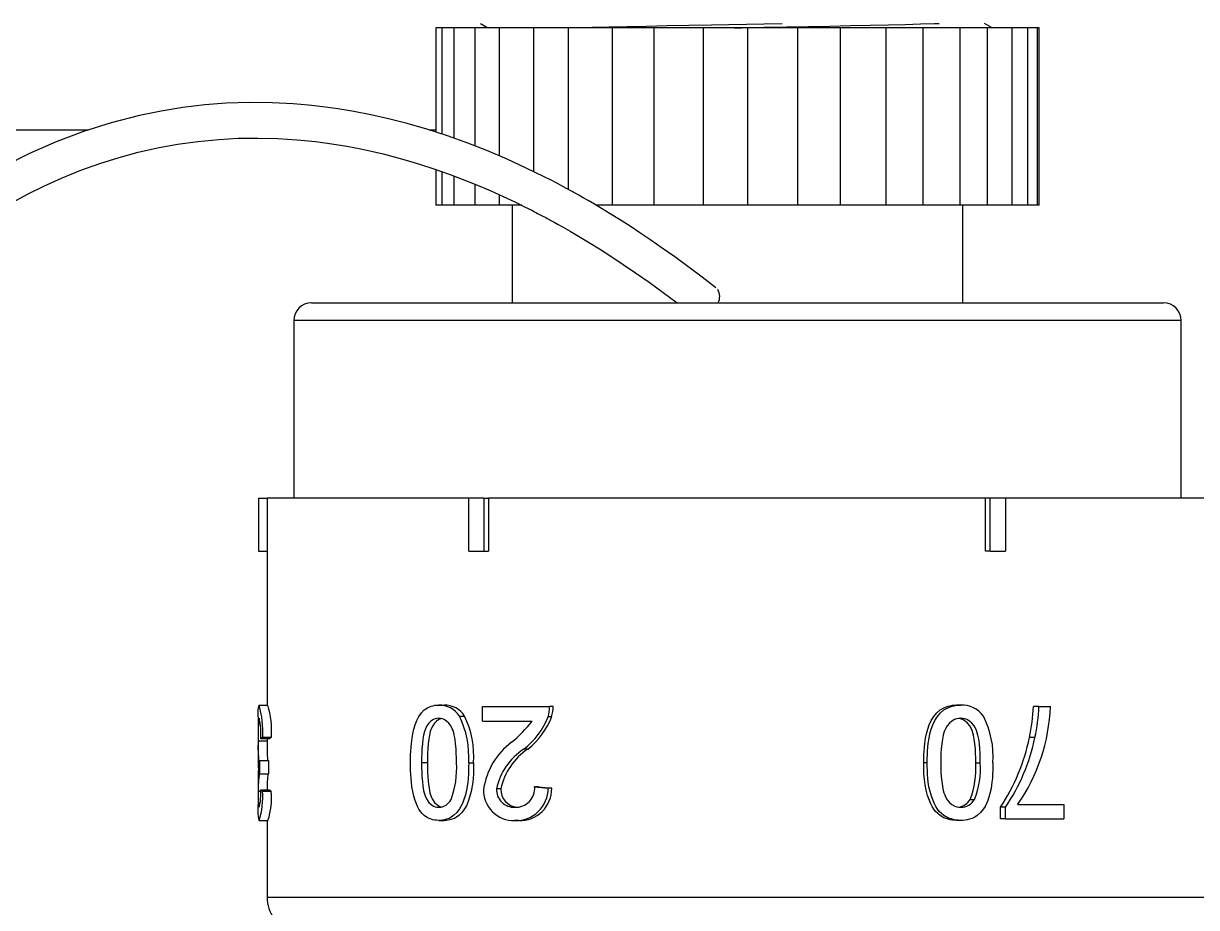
# Model space of a CAD drawing. Header units: millimetres. Extents: x 75 to 2075, y 25 to 1460.
# Drawn here: x 488.7 to 583.2, y 1035.1 to 1106.3 of the extents above; entities that cross this region are included whole.
import ezdxf

# ---------------------------------------------------------------- set-up
doc = ezdxf.new("R2010")
doc.units = ezdxf.units.MM
doc.header["$LTSCALE"] = 5

msp = doc.modelspace()

# ---------------------------------------------------------------- linework, layer by layer
at = {"color": 7, "linetype": 'Continuous', "lineweight": 25}
for p, q in [((521.918, 1105.939), (521.918, 1097.551)), ((521.931, 1105.939), (521.931, 1097.547)), ((522.355, 1105.939), (521.931, 1105.939)), ((522.402, 1105.939), (522.402, 1097.394)), ((523.367, 1105.939), (522.402, 1105.939)), ((523.367, 1105.939), (523.367, 1097.064)), ((525.059, 1105.939), (523.367, 1105.939)), ((525.059, 1105.939), (525.059, 1096.438)), ((527.038, 1105.939), (525.059, 1105.939)), ((527.038, 1105.939), (527.038, 1095.628)), ((529.785, 1105.939), (527.038, 1105.939)), ((529.785, 1105.939), (529.785, 1094.369)), ((532.586, 1105.939), (529.785, 1105.939)), ((532.586, 1105.939), (532.586, 1092.928)), ((536.118, 1105.939), (532.586, 1105.939)), ((536.118, 1105.939), (536.118, 1091.653)), ((539.466, 1105.939), (536.118, 1105.939)), ((539.466, 1105.939), (539.466, 1091.653)), ((543.439, 1105.939), (539.466, 1105.939)), ((543.439, 1105.939), (543.439, 1091.653)), ((547.006, 1105.939), (543.439, 1105.939)), ((547.006, 1105.939), (547.006, 1091.653)), ((551.03, 1105.939), (547.006, 1105.939)), ((551.03, 1105.939), (551.03, 1091.653)), ((554.467, 1105.939), (551.03, 1105.939)), ((554.467, 1105.939), (554.467, 1091.653)), ((558.149, 1105.939), (554.467, 1105.939)), ((558.149, 1105.939), (558.149, 1091.653)), ((561.12, 1105.939), (558.149, 1105.939)), ((561.12, 1105.939), (561.12, 1091.653)), ((564.098, 1105.939), (561.12, 1105.939)), ((564.098, 1105.939), (564.098, 1091.653)), ((566.312, 1105.939), (564.098, 1105.939)), ((568.296, 1105.939), (566.306, 1105.939)), ((566.312, 1105.939), (566.312, 1091.653)), ((568.296, 1105.939), (568.296, 1091.653)), ((569.536, 1105.939), (568.296, 1105.939)), ((569.536, 1105.939), (569.536, 1091.653)), ((570.331, 1105.939), (569.536, 1105.939)), ((570.331, 1105.939), (570.331, 1091.653)), ((570.489, 1105.939), (570.331, 1105.939)), ((570.489, 1091.653), (570.489, 1105.939)), ((417.632, 1097.722), (493.981, 1097.722)), ((521.393, 1097.722), (521.918, 1097.722)), ((521.918, 1094.546), (521.918, 1091.653)), ((521.931, 1094.541), (521.931, 1091.653)), ((522.402, 1094.375), (522.402, 1091.653)), ((523.367, 1094.027), (523.367, 1091.653)), ((525.059, 1093.364), (525.059, 1091.653)), ((527.038, 1092.505), (527.038, 1091.653)), ((522.355, 1091.653), (521.931, 1091.653)), ((523.367, 1091.653), (522.402, 1091.653)), ((525.059, 1091.653), (523.367, 1091.653)), ((527.038, 1091.653), (525.059, 1091.653)), ((528.837, 1091.653), (527.038, 1091.653)), ((528.06, 1091.653), (528.06, 1083.796)), ((536.118, 1091.653), (534.826, 1091.653)), ((539.466, 1091.653), (536.118, 1091.653)), ((543.439, 1091.653), (539.466, 1091.653)), ((547.006, 1091.653), (543.439, 1091.653)), ((551.03, 1091.653), (547.006, 1091.653)), ((554.467, 1091.653), (551.03, 1091.653)), ((558.149, 1091.653), (554.467, 1091.653)), ((561.12, 1091.653), (558.149, 1091.653)), ((564.098, 1091.653), (561.12, 1091.653)), ((566.312, 1091.653), (564.098, 1091.653)), ((564.346, 1083.796), (564.346, 1091.653)), ((568.296, 1091.653), (566.306, 1091.653)), ((569.536, 1091.653), (568.296, 1091.653)), ((570.331, 1091.653), (569.536, 1091.653)), ((570.489, 1091.653), (570.331, 1091.653)), ((511.918, 1083.796), (580.489, 1083.796)), ((580.489, 1083.796), (580.489, 1083.796)), ((510.489, 1082.367), (510.489, 1068.081)), ((581.918, 1082.367), (510.489, 1082.367)), ((581.918, 1068.081), (581.918, 1082.367)), ((507.643, 1068.081), (507.643, 1063.796)), ((507.643, 1068.081), (508.346, 1068.081)), ((508.346, 1068.081), (508.346, 1051.408)), ((524.572, 1068.081), (508.346, 1068.081)), ((524.572, 1063.796), (524.572, 1068.081)), ((525.792, 1068.081), (524.572, 1068.081)), ((525.792, 1068.081), (525.792, 1063.796)), ((525.792, 1068.081), (526.17, 1068.081)), ((526.17, 1068.081), (526.17, 1063.796)), ((566.175, 1068.081), (526.17, 1068.081)), ((566.175, 1063.796), (566.175, 1068.081)), ((566.552, 1068.081), (566.175, 1068.081)), ((566.552, 1063.796), (566.552, 1068.081)), ((567.774, 1068.081), (566.552, 1068.081)), ((584.06, 1068.081), (567.774, 1068.081)), ((567.774, 1068.081), (567.774, 1063.796)), ((507.643, 1063.796), (508.346, 1063.796)), ((524.572, 1063.796), (525.792, 1063.796)), ((525.792, 1063.796), (526.17, 1063.796)), ((566.552, 1063.796), (566.175, 1063.796)), ((566.552, 1063.796), (567.774, 1063.796)), ((507.704, 1051.408), (508.417, 1051.408)), ((522.16, 1051.408), (522.605, 1051.408)), ((525.676, 1050.115), (525.676, 1051.291)), ((525.676, 1051.291), (531.085, 1051.291)), ((531.365, 1051.291), (531.085, 1051.291)), ((564.176, 1051.408), (563.843, 1051.408)), ((570.469, 1051.291), (570.02, 1051.291)), ((570.469, 1051.291), (571.389, 1051.291)), ((507.632, 1050.39), (507.632, 1046.784)), ((523.827, 1050.525), (524.241, 1050.525)), ((525.676, 1050.115), (529.681, 1050.115)), ((531.252, 1050.475), (530.969, 1050.475)), ((507.635, 1048.522), (508.349, 1048.522)), ((507.992, 1048.821), (507.847, 1048.704)), ((507.847, 1048.704), (508.557, 1048.704)), ((507.992, 1048.821), (508.699, 1048.821)), ((508.699, 1048.821), (508.557, 1048.704)), ((570.146, 1048.797), (569.703, 1048.797)), ((529.333, 1047.86), (529.015, 1047.86)), ((507.749, 1046.94), (507.74, 1045.881)), ((507.749, 1046.94), (508.461, 1046.94)), ((508.461, 1046.94), (508.452, 1045.881)), ((521.252, 1046.763), (520.781, 1046.763)), ((524.572, 1046.767), (524.973, 1046.767)), ((561.474, 1046.767), (561.191, 1046.767)), ((565.384, 1046.763), (565.746, 1046.763)), ((507.632, 1045.364), (507.632, 1043.472)), ((507.74, 1045.881), (507.727, 1045.894)), ((507.74, 1045.881), (508.452, 1045.881)), ((507.644, 1044.489), (507.832, 1044.489)), ((507.835, 1044.588), (507.976, 1044.47)), ((507.835, 1044.588), (508.545, 1044.588)), ((507.976, 1044.47), (508.684, 1044.47)), ((508.545, 1044.588), (508.684, 1044.47)), ((527.163, 1044.661), (526.804, 1044.661)), ((529.881, 1044.823), (530.975, 1044.705)), ((530.184, 1044.823), (529.881, 1044.823)), ((530.184, 1044.823), (531.257, 1044.705)), ((531.257, 1044.705), (530.975, 1044.705)), ((564.925, 1043.805), (565.278, 1043.805)), ((568.756, 1043.412), (572.46, 1043.412)), ((572.46, 1043.412), (572.46, 1042.236)), ((567.374, 1042.236), (567.374, 1043.188)), ((567.773, 1043.188), (567.374, 1043.188)), ((567.773, 1042.236), (567.773, 1043.188)), ((507.708, 1042.118), (508.421, 1042.118)), ((508.346, 1042.118), (508.346, 1035.939)), ((522.16, 1042.118), (522.605, 1042.118)), ((528.603, 1042.118), (528.271, 1042.118)), ((564.176, 1042.118), (563.843, 1042.118)), ((567.773, 1042.236), (567.374, 1042.236)), ((567.773, 1042.236), (572.46, 1042.236)), ((508.346, 1035.939), (584.06, 1035.939))]:
    msp.add_line(p, q, dxfattribs=at)
at = {"color": 7, "linetype": 'Continuous', "lineweight": 25, "flags": 128}
for points in [[(525.533, 1106.289), (526.027, 1106.003), (526.139, 1105.939)], [(532.314, 1105.939), (533.264, 1105.963), (534.51, 1105.993), (535.867, 1106.023), (537.331, 1106.054), (538.896, 1106.086), (540.554, 1106.118), (542.294, 1106.152), (544.106, 1106.186), (545.503, 1106.211), (546.925, 1106.238), (548.365, 1106.265), (549.814, 1106.292)], [(545.976, 1105.939), (546.565, 1105.949), (548.351, 1105.981), (550.141, 1106.014), (551.914, 1106.049), (553.644, 1106.083), (555.309, 1106.118), (556.887, 1106.152), (558.359, 1106.186), (559.71, 1106.218), (560.94, 1106.249), (562.062, 1106.282), (562.441, 1106.294)], [(566.708, 1105.939), (566.269, 1106.193), (566.088, 1106.298)], [(544.453, 1084.997), (543.352, 1085.856), (542.218, 1086.713), (541.152, 1087.495), (540.153, 1088.206), (539.222, 1088.851), (538.357, 1089.434), (537.558, 1089.959), (536.709, 1090.502), (535.948, 1090.976), (535.275, 1091.386), (534.688, 1091.735), (534.189, 1092.026), (533.776, 1092.264), (533.433, 1092.458), (533.185, 1092.597), (533.032, 1092.682), (532.908, 1092.751), (532.727, 1092.851), (532.489, 1092.98), (532.138, 1093.17), (531.709, 1093.398), (531.202, 1093.663), (530.635, 1093.953), (529.206, 1094.653), (527.674, 1095.357), (526.04, 1096.053), (524.498, 1096.658), (522.879, 1097.24), (521.217, 1097.779), (519.629, 1098.238), (518.123, 1098.625), (516.697, 1098.945), (515.328, 1099.21), (514.039, 1099.423), (512.831, 1099.589), (511.674, 1099.717), (510.459, 1099.819), (508.766, 1099.905), (506.959, 1099.925), (505.044, 1099.862), (503.332, 1099.732), (501.567, 1099.524), (499.816, 1099.241), (498.084, 1098.886), (495.805, 1098.3), (493.564, 1097.589), (491.363, 1096.756), (489.221, 1095.81), (487.158, 1094.77)], [(487.691, 1091.802), (489.061, 1092.542), (490.43, 1093.221), (491.798, 1093.839), (493.35, 1094.47), (494.896, 1095.025), (496.435, 1095.508), (497.967, 1095.922), (499.528, 1096.276), (501.131, 1096.57), (502.776, 1096.799), (504.464, 1096.962), (506.014, 1097.046), (507.599, 1097.069), (509.218, 1097.029), (510.78, 1096.929), (512.237, 1096.783), (513.561, 1096.606), (514.777, 1096.407), (515.881, 1096.196), (516.871, 1095.983), (517.679, 1095.792), (518.571, 1095.564), (519.549, 1095.294), (520.614, 1094.974), (521.769, 1094.598), (523.015, 1094.159), (524.059, 1093.765), (525.161, 1093.323), (526.306, 1092.835), (527.359, 1092.361), (528.283, 1091.925), (529.075, 1091.536), (529.646, 1091.248), (530.119, 1091.003), (530.494, 1090.806), (530.771, 1090.658), (530.901, 1090.588), (531.015, 1090.527), (531.196, 1090.428), (531.449, 1090.29), (531.773, 1090.11), (532.17, 1089.887), (532.743, 1089.56), (533.42, 1089.163), (534.205, 1088.691), (535.097, 1088.139), (536.097, 1087.499), (537.016, 1086.893), (538.011, 1086.215), (539.085, 1085.461), (540.238, 1084.624), (541.34, 1083.796)], [(519.893, 1046.767), (519.896, 1047.099), (519.903, 1047.395), (519.916, 1047.697), (519.937, 1048.032), (519.963, 1048.32), (520.014, 1048.731), (520.072, 1049.084), (520.157, 1049.463), (520.262, 1049.819), (520.396, 1050.167), (520.562, 1050.487), (520.763, 1050.775), (520.997, 1051.013), (521.263, 1051.195), (521.551, 1051.319), (521.702, 1051.36), (521.852, 1051.388), (522.005, 1051.404), (522.16, 1051.408)], [(561.191, 1046.767), (561.195, 1047.099), (561.204, 1047.394), (561.22, 1047.703), (561.246, 1048.032), (561.278, 1048.32), (561.34, 1048.731), (561.412, 1049.084), (561.516, 1049.463), (561.642, 1049.819), (561.805, 1050.167), (562.003, 1050.487), (562.242, 1050.775), (562.518, 1051.013), (562.827, 1051.195), (563.157, 1051.319), (563.329, 1051.36), (563.499, 1051.388), (563.671, 1051.404), (563.843, 1051.408)], [(561.474, 1046.767), (561.478, 1047.099), (561.487, 1047.395), (561.503, 1047.697), (561.53, 1048.032), (561.562, 1048.32), (561.626, 1048.731), (561.699, 1049.084), (561.805, 1049.463), (561.934, 1049.819), (562.099, 1050.167), (562.301, 1050.487), (562.545, 1050.775), (562.826, 1051.013), (563.141, 1051.195), (563.477, 1051.319), (563.652, 1051.36), (563.825, 1051.388), (564, 1051.404), (564.176, 1051.408)], [(522.16, 1050.35), (522.011, 1050.338), (521.87, 1050.306), (521.728, 1050.245), (521.534, 1050.115), (521.364, 1049.941), (521.213, 1049.731), (521.096, 1049.504), (521.015, 1049.27), (520.944, 1048.983), (520.889, 1048.665), (520.845, 1048.297), (520.811, 1047.88), (520.793, 1047.511), (520.785, 1047.177), (520.781, 1046.763)], [(522.385, 1050.321), (522.321, 1050.306), (522.182, 1050.245), (521.991, 1050.115), (521.824, 1049.941), (521.676, 1049.731), (521.561, 1049.504), (521.481, 1049.27), (521.412, 1048.983), (521.358, 1048.665), (521.314, 1048.297), (521.282, 1047.88), (521.264, 1047.511), (521.256, 1047.177), (521.252, 1046.763)], [(523.591, 1046.763), (523.587, 1047.177), (523.578, 1047.512), (523.559, 1047.88), (523.523, 1048.301), (523.476, 1048.669), (523.417, 1048.983), (523.367, 1049.184), (523.313, 1049.358), (523.255, 1049.505), (523.133, 1049.729), (522.973, 1049.941), (522.79, 1050.12), (522.597, 1050.246), (522.454, 1050.305), (522.309, 1050.338), (522.16, 1050.35)], [(564.176, 1050.35), (564.007, 1050.338), (563.846, 1050.306), (563.683, 1050.245), (563.458, 1050.115), (563.259, 1049.941), (563.081, 1049.731), (562.944, 1049.504), (562.846, 1049.27), (562.762, 1048.983), (562.696, 1048.665), (562.643, 1048.297), (562.603, 1047.88), (562.581, 1047.511), (562.571, 1047.177), (562.567, 1046.763)], [(565.384, 1046.763), (565.38, 1047.177), (565.371, 1047.512), (565.35, 1047.88), (565.313, 1048.301), (565.263, 1048.669), (565.202, 1048.983), (565.149, 1049.184), (565.093, 1049.358), (565.031, 1049.505), (564.902, 1049.729), (564.73, 1049.941), (564.533, 1050.12), (564.324, 1050.246), (564.168, 1050.305), (564.008, 1050.338), (564.008, 1050.339)], [(565.746, 1046.763), (565.742, 1047.177), (565.732, 1047.512), (565.712, 1047.88), (565.673, 1048.301), (565.623, 1048.669), (565.56, 1048.983), (565.507, 1049.184), (565.449, 1049.358), (565.387, 1049.505), (565.254, 1049.729), (565.08, 1049.941), (564.879, 1050.12), (564.666, 1050.246), (564.507, 1050.305), (564.344, 1050.338), (564.176, 1050.35)], [(508.349, 1048.704), (508.349, 1048.702), (508.349, 1048.522)], [(522.16, 1042.118), (521.98, 1042.128), (521.852, 1042.14), (521.7, 1042.169), (521.551, 1042.212), (521.258, 1042.34), (520.996, 1042.517), (520.831, 1042.669), (520.685, 1042.843), (520.558, 1043.039), (520.457, 1043.235), (520.361, 1043.461), (520.27, 1043.717), (520.166, 1044.074), (520.077, 1044.451), (520.008, 1044.834), (519.959, 1045.213), (519.935, 1045.495), (519.915, 1045.815), (519.902, 1046.14), (519.895, 1046.435), (519.893, 1046.767)], [(520.781, 1046.763), (520.785, 1046.349), (520.794, 1046.017), (520.813, 1045.644), (520.844, 1045.248), (520.887, 1044.881), (520.947, 1044.538), (520.992, 1044.343), (521.044, 1044.169), (521.101, 1044.016), (521.222, 1043.783), (521.368, 1043.576), (521.542, 1043.403), (521.736, 1043.275), (521.875, 1043.219), (522.021, 1043.187), (522.17, 1043.177)], [(521.252, 1046.763), (521.256, 1046.349), (521.264, 1046.017), (521.283, 1045.644), (521.313, 1045.248), (521.356, 1044.881), (521.414, 1044.538), (521.459, 1044.343), (521.51, 1044.169), (521.566, 1044.016), (521.684, 1043.783), (521.828, 1043.576), (521.998, 1043.403), (522.189, 1043.275), (522.326, 1043.219), (522.398, 1043.203)], [(524.572, 1046.767), (524.569, 1046.435), (524.561, 1046.142), (524.547, 1045.834), (524.524, 1045.525), (524.493, 1045.213), (524.417, 1044.69), (524.308, 1044.188), (524.16, 1043.712), (524.064, 1043.481), (523.953, 1043.254), (523.829, 1043.044), (523.613, 1042.757), (523.36, 1042.517), (523.174, 1042.387), (522.989, 1042.288), (522.78, 1042.209), (522.625, 1042.167), (522.471, 1042.139), (522.315, 1042.123), (522.16, 1042.118)], [(524.973, 1046.767), (524.969, 1046.435), (524.962, 1046.142), (524.948, 1045.834), (524.925, 1045.525), (524.895, 1045.213), (524.773, 1044.44), (524.568, 1043.712), (524.42, 1043.362), (524.243, 1043.044), (524.032, 1042.758), (523.783, 1042.517), (523.601, 1042.387), (523.419, 1042.288), (523.213, 1042.209), (523.062, 1042.167), (522.91, 1042.139), (522.758, 1042.123), (522.605, 1042.118)], [(563.843, 1042.118), (563.642, 1042.128), (563.498, 1042.14), (563.327, 1042.169), (563.157, 1042.212), (562.821, 1042.34), (562.516, 1042.517), (562.323, 1042.669), (562.15, 1042.843), (561.998, 1043.039), (561.877, 1043.234), (561.762, 1043.46), (561.653, 1043.717), (561.509, 1044.127), (561.391, 1044.561), (561.304, 1044.997), (561.251, 1045.41), (561.216, 1045.863), (561.197, 1046.32), (561.191, 1046.767)], [(564.176, 1042.118), (563.972, 1042.128), (563.825, 1042.14), (563.65, 1042.169), (563.477, 1042.212), (563.135, 1042.34), (562.824, 1042.517), (562.627, 1042.669), (562.451, 1042.843), (562.296, 1043.039), (562.173, 1043.235), (562.056, 1043.461), (561.944, 1043.717), (561.815, 1044.074), (561.705, 1044.451), (561.618, 1044.834), (561.558, 1045.213), (561.527, 1045.495), (561.502, 1045.815), (561.486, 1046.14), (561.478, 1046.435), (561.474, 1046.767)], [(562.567, 1046.763), (562.571, 1046.349), (562.582, 1046.017), (562.605, 1045.644), (562.642, 1045.248), (562.694, 1044.881), (562.765, 1044.538), (562.82, 1044.343), (562.881, 1044.169), (562.95, 1044.016), (563.092, 1043.783), (563.264, 1043.576), (563.467, 1043.403), (563.691, 1043.275), (563.851, 1043.219), (564.019, 1043.187), (564.188, 1043.177)], [(566.769, 1046.767), (566.766, 1046.435), (566.758, 1046.142), (566.743, 1045.834), (566.72, 1045.525), (566.688, 1045.213), (566.61, 1044.69), (566.498, 1044.188), (566.344, 1043.712), (566.245, 1043.481), (566.129, 1043.254), (565.998, 1043.044), (565.77, 1042.757), (565.499, 1042.517), (565.299, 1042.387), (565.098, 1042.288), (564.868, 1042.209), (564.697, 1042.167), (564.525, 1042.139), (564.351, 1042.123), (564.176, 1042.118)]]:
    msp.add_lwpolyline(points, dxfattribs=at)
at = {"color": 7, "linetype": 'Continuous', "lineweight": 25}
for centre, radius, start, end in [((543.698, 1084.301), 1.076, 332.00774, 31.40527), ((511.918, 1082.367), 1.429, 90, 180), ((580.489, 1082.367), 1.429, 0, 90), ((509.536, 1050.767), 1.941, 160.69749, 191.20755), ((500.057, 1049.249), 7.947, 356.91282, 15.76583), ((500.934, 1049.284), 7.779, 356.59304, 15.85267), ((522.182, 1049.436), 1.973, 33.49547, 90.63112), ((522.62, 1049.48), 1.929, 32.80218, 90.43322), ((528.632, 1051.221), 2.453, 342.28826, 1.62126), ((528.869, 1051.221), 2.496, 342.60621, 1.59736), ((564.258, 1049.261), 2.149, 36.01184, 92.17825), ((556.861, 1051.766), 14.535, 324.91722, 358.12634), ((554.36, 1052.015), 15.676, 348.15603, 357.35263), ((555.086, 1052.016), 15.401, 347.93698, 357.30125), ((518.666, 1049.033), 11.043, 173.15102, 182.65416), ((502.174, 1049.033), 5.682, 356.6772, 13.40171), ((517.049, 1047.227), 7.537, 356.50208, 25.94706), ((517.33, 1047.228), 7.657, 356.54594, 25.49778), ((520.725, 1057.192), 11.415, 309.73057, 321.68337), ((525.262, 1052.704), 6.128, 307.76815, 338.66575), ((525.539, 1052.656), 6.115, 308.3519, 339.10645), ((559.53, 1047.235), 7.255, 356.30457, 26.96696), ((515.1, 1047.937), 7.488, 175.51901, 188.61788), ((532.932, 1048.151), 24.585, 179.1362, 182.8243), ((531.491, 1043.794), 5.777, 126.90823, 171.47606), ((554.042, 1052.012), 15.988, 326.5005, 348.40151), ((554.74, 1052.008), 15.737, 325.91048, 348.22792), ((531.792, 1043.577), 5.105, 122.95969, 167.73732), ((532.166, 1043.603), 5.113, 123.63836, 168.05717), ((523.182, 1045.578), 15.552, 177.45263, 180.78969), ((512.852, 1046.668), 5.222, 178.72079, 184.3766), ((507.484, 1046.978), 0.268, 322.48543, 351.83261), ((516.518, 1046.295), 7.089, 339.43865, 3.79037), ((558.667, 1046.292), 6.734, 338.32373, 4.01117), ((559.14, 1046.293), 6.623, 337.93465, 4.07234), ((513.495, 1044.847), 5.862, 169.70605, 183.50267), ((513.949, 1044.894), 5.6, 169.70642, 183.13096), ((512.434, 1044.056), 4.81, 174.84318, 190.53783), ((503.605, 1044.263), 4.241, 345.15767, 4.39005), ((502.07, 1043.952), 5.928, 341.98508, 5.01802), ((502.675, 1043.951), 6.031, 342.30512, 4.93666), ((528.19, 1044.532), 2.416, 177.20428, 271.92359), ((528.244, 1044.617), 1.441, 178.22157, 272.01907), ((528.575, 1044.594), 1.413, 177.2696, 265.61963), ((528.381, 1044.71), 2.594, 267.58236, 359.90002), ((528.348, 1044.713), 1.537, 267.98874, 4.11894), ((528.699, 1044.674), 2.557, 267.84578, 0.70693), ((510.814, 1042.971), 3.221, 171.05947, 195.35684), ((522.133, 1044.32), 1.144, 271.85868, 333.23616), ((563.838, 1044.424), 1.25, 278.36414, 330.33614), ((564.181, 1044.449), 1.272, 270.31247, 329.60873), ((511.203, 1035.939), 2.857, 180, 217.02515)]:
    msp.add_arc(centre, radius, start, end, dxfattribs=at)

doc.saveas('drawing.dxf')
